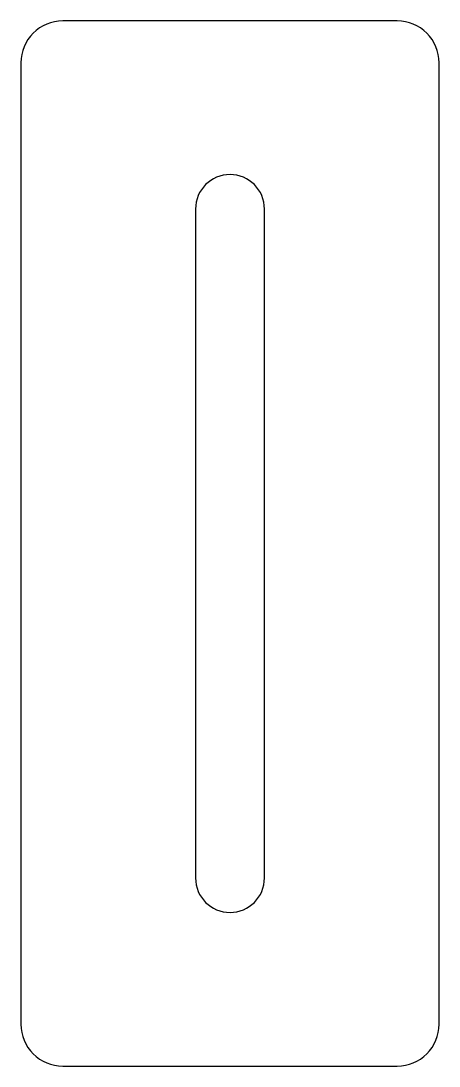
# Model space of a CAD drawing. Header units: millimetres. Extents: x 0 to 20, y 0 to 50.
import ezdxf

# ---------------------------------------------------------------- set-up
doc = ezdxf.new("R2010")
doc.units = ezdxf.units.MM
doc.layers.add('CUT', color=1, linetype='Continuous')

msp = doc.modelspace()

# ---------------------------------------------------------------- linework, layer by layer
at = {"layer": 'CUT'}
for points in [[(2, 0), (18, 0, 0.414214), (20, 2), (20, 48, 0.414214), (18, 50), (2, 50, 0.414214), (0, 48), (0, 2, 0.414214)], [(11.65, 9), (11.65, 41, 1), (8.35, 41), (8.35, 9, 1)]]:
    msp.add_lwpolyline(points, format="xyb", close=True, dxfattribs=at)

doc.saveas('drawing.dxf')
